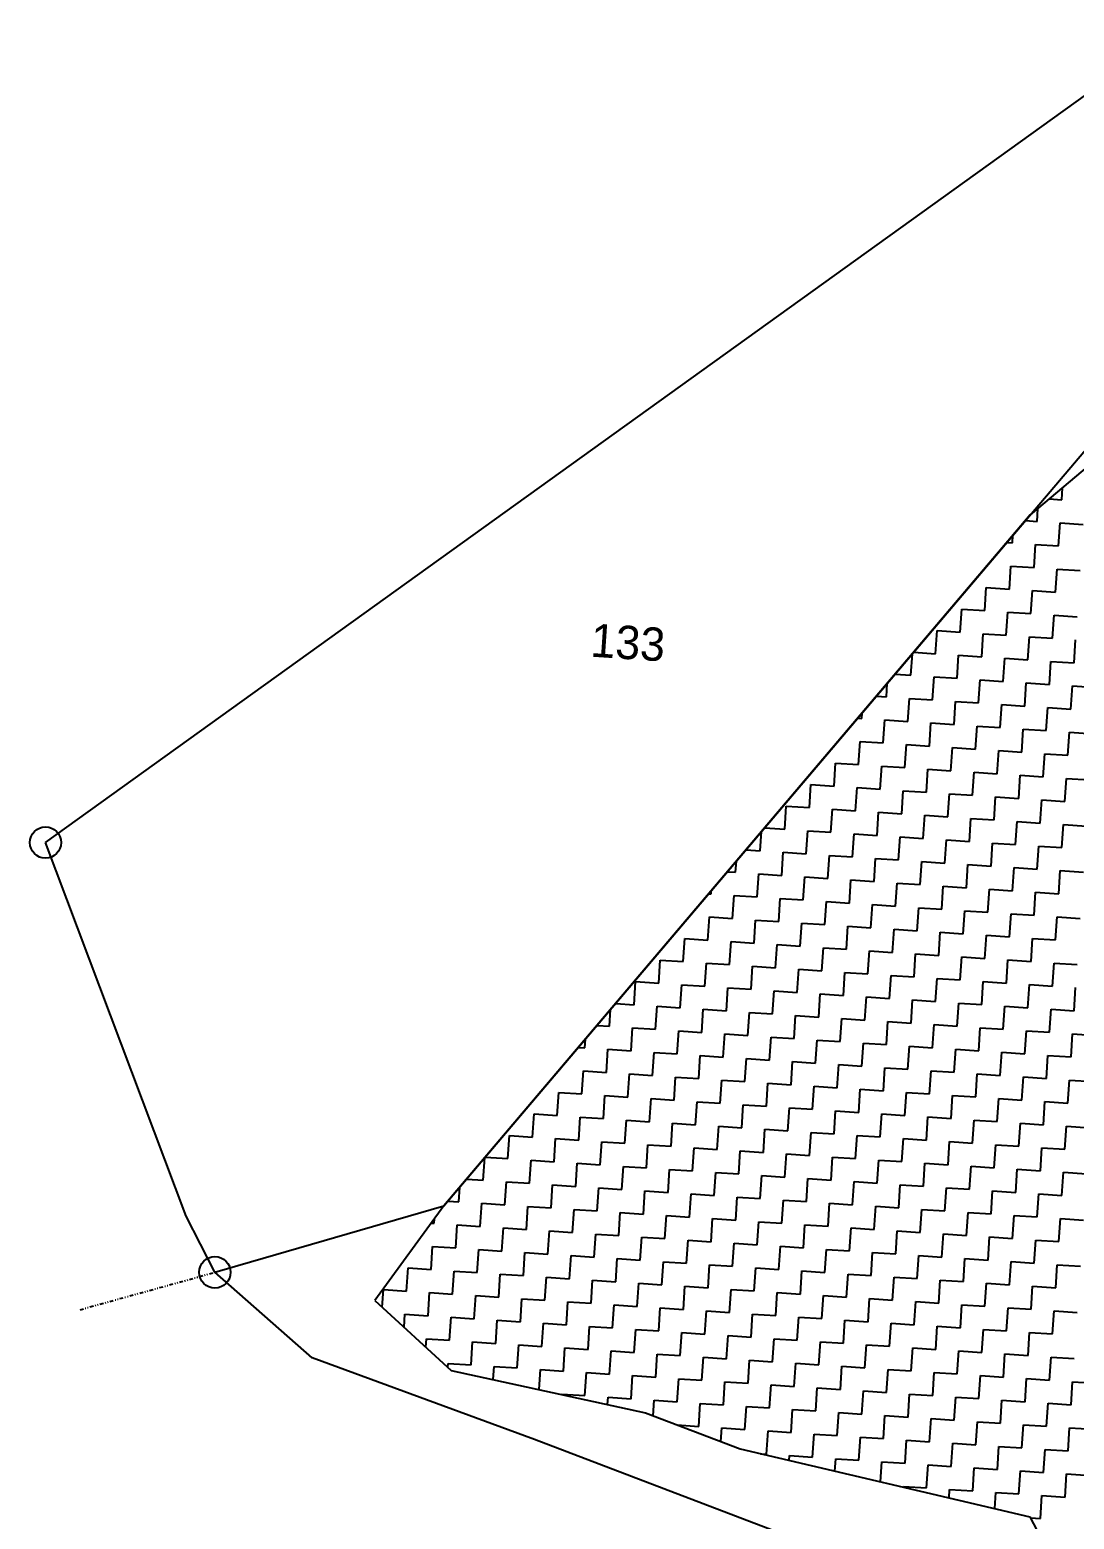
# Model space of a CAD drawing. Header units: metres. Extents: x 286068 to 287358, y 2005630 to 2007098.
# Drawn here: x 286068.4 to 286215.1, y 2006238.2 to 2006447.3 of the extents above; entities that cross this region are included whole.
import ezdxf
from ezdxf.enums import TextEntityAlignment as Align

# ---------------------------------------------------------------- set-up
doc = ezdxf.new("R2010")
doc.units = ezdxf.units.M
doc.linetypes.add('DIVIDE', pattern=[1.25, 0.5, -0.25, 0, -0.25, 0, -0.25])
for name, color, linetype in [('POLY_HATCH', 12, 'Continuous'), ('POLY_PARCEL', 6, 'Continuous'), ('TEXT_PARCEL', 7, 'Continuous'), ('V_BOUND_LINE', 7, 'Continuous'), ('V_DIVIDE_LINE', 7, 'DIVIDE')]:
    doc.layers.add(name, color=color, linetype=linetype)
doc.styles.add('TEXT_MAP', font='')
doc.styles.get('TEXT_MAP').set_extended_font_data('Kruti Dev 050')

msp = doc.modelspace()

# ---------------------------------------------------------------- linework, layer by layer
for centre in [(286070.63, 2006333.21), (286094.42, 2006272.86)]:
    msp.add_circle(centre, 2.21)
at = {"layer": 'POLY_HATCH'}
for p, q in [((286228.57, 2006395.76), (286208.95, 2006379.21)), ((286208.95, 2006379.21), (286126.59, 2006282.19)), ((286126.59, 2006282.19), (286116.9, 2006268.89)), ((286116.9, 2006268.89), (286127.62, 2006259.09)), ((286127.62, 2006259.09), (286154.9, 2006253.11)), ((286154.9, 2006253.11), (286168.21, 2006248.06)), ((286168.21, 2006248.06), (286208.89, 2006238.54)), ((286208.89, 2006238.54), (286213.6, 2006229.52))]:
    msp.add_line(p, q, dxfattribs=at)
at = {"layer": 'POLY_HATCH', "linetype": 'Continuous'}
for p, q in [((286213.37, 2006381.34), (286213.48, 2006383.03)), ((286209.91, 2006378.31), (286210.03, 2006380.12)), ((286211.61, 2006381.46), (286213.37, 2006381.34)), ((286208.28, 2006378.42), (286209.91, 2006378.31)), ((286212.94, 2006374.86), (286213.15, 2006378.1)), ((286213.15, 2006378.1), (286216.39, 2006377.88)), ((286205.67, 2006375.34), (286206.45, 2006375.29)), ((286206.45, 2006375.29), (286206.52, 2006376.35)), ((286209.48, 2006371.83), (286209.69, 2006375.07)), ((286209.69, 2006375.07), (286212.94, 2006374.86)), ((286206.02, 2006368.8), (286206.24, 2006372.04)), ((286206.24, 2006372.04), (286209.48, 2006371.83)), ((286212.51, 2006368.37), (286212.72, 2006371.61)), ((286212.72, 2006371.61), (286215.96, 2006371.4)), ((286202.56, 2006365.78), (286202.78, 2006369.02)), ((286202.78, 2006369.02), (286206.02, 2006368.8)), ((286209.05, 2006365.35), (286209.26, 2006368.59)), ((286209.26, 2006368.59), (286212.51, 2006368.37)), ((286199.11, 2006362.75), (286199.32, 2006365.99)), ((286199.32, 2006365.99), (286202.56, 2006365.78)), ((286205.59, 2006362.32), (286205.81, 2006365.56)), ((286205.81, 2006365.56), (286209.05, 2006365.35)), ((286212.08, 2006361.89), (286212.29, 2006365.13)), ((286212.29, 2006365.13), (286215.53, 2006364.92)), ((286195.65, 2006359.72), (286195.87, 2006362.96)), ((286195.87, 2006362.96), (286199.11, 2006362.75)), ((286202.13, 2006359.29), (286202.35, 2006362.53)), ((286202.35, 2006362.53), (286205.59, 2006362.32)), ((286208.62, 2006358.86), (286208.83, 2006362.1)), ((286208.83, 2006362.1), (286212.08, 2006361.89)), ((286215.1, 2006358.43), (286215.32, 2006361.67)), ((286192.19, 2006356.7), (286192.39, 2006359.7)), ((286192.58, 2006359.93), (286195.65, 2006359.72)), ((286198.68, 2006356.27), (286198.89, 2006359.51)), ((286198.89, 2006359.51), (286202.13, 2006359.29)), ((286205.16, 2006355.84), (286205.38, 2006359.08)), ((286205.38, 2006359.08), (286208.62, 2006358.86)), ((286211.64, 2006355.4), (286211.86, 2006358.65)), ((286211.86, 2006358.65), (286215.1, 2006358.43)), ((286189.97, 2006356.84), (286192.19, 2006356.7)), ((286195.22, 2006353.24), (286195.44, 2006356.48)), ((286195.44, 2006356.48), (286198.68, 2006356.27)), ((286188.74, 2006353.67), (286188.86, 2006355.54)), ((286201.7, 2006352.81), (286201.92, 2006356.05)), ((286201.92, 2006356.05), (286205.16, 2006355.84)), ((286208.19, 2006352.38), (286208.4, 2006355.62)), ((286208.4, 2006355.62), (286211.64, 2006355.4)), ((286214.67, 2006351.95), (286214.89, 2006355.19)), ((286214.89, 2006355.19), (286218.13, 2006354.97)), ((286187.35, 2006353.76), (286188.74, 2006353.67)), ((286191.76, 2006350.21), (286191.98, 2006353.45)), ((286191.98, 2006353.45), (286195.22, 2006353.24)), ((286198.25, 2006349.78), (286198.46, 2006353.02)), ((286198.46, 2006353.02), (286201.7, 2006352.81)), ((286204.73, 2006349.35), (286204.95, 2006352.59)), ((286204.95, 2006352.59), (286208.19, 2006352.38)), ((286184.73, 2006350.68), (286185.28, 2006350.64)), ((286185.28, 2006350.64), (286185.33, 2006351.38)), ((286188.31, 2006347.19), (286188.52, 2006350.43)), ((286188.52, 2006350.43), (286191.76, 2006350.21)), ((286211.21, 2006348.92), (286211.43, 2006352.16)), ((286211.43, 2006352.16), (286214.67, 2006351.95)), ((286194.79, 2006346.76), (286195.01, 2006350)), ((286195.01, 2006350), (286198.25, 2006349.78)), ((286201.27, 2006346.33), (286201.49, 2006349.57)), ((286201.49, 2006349.57), (286204.73, 2006349.35)), ((286207.76, 2006345.89), (286207.97, 2006349.14)), ((286207.97, 2006349.14), (286211.21, 2006348.92)), ((286214.24, 2006345.46), (286214.46, 2006348.71)), ((286214.46, 2006348.71), (286217.7, 2006348.49)), ((286184.85, 2006344.16), (286185.06, 2006347.4)), ((286185.06, 2006347.4), (286188.31, 2006347.19)), ((286191.33, 2006343.73), (286191.55, 2006346.97)), ((286191.55, 2006346.97), (286194.79, 2006346.76)), ((286197.82, 2006343.3), (286198.03, 2006346.54)), ((286198.03, 2006346.54), (286201.27, 2006346.33)), ((286204.3, 2006342.87), (286204.52, 2006346.11)), ((286204.52, 2006346.11), (286207.76, 2006345.89)), ((286181.39, 2006341.13), (286181.61, 2006344.37)), ((286181.61, 2006344.37), (286184.85, 2006344.16)), ((286187.88, 2006340.7), (286188.09, 2006343.94)), ((286188.09, 2006343.94), (286191.33, 2006343.73)), ((286210.78, 2006342.44), (286211, 2006345.68)), ((286211, 2006345.68), (286214.24, 2006345.46)), ((286194.36, 2006340.27), (286194.57, 2006343.51)), ((286194.57, 2006343.51), (286197.82, 2006343.3)), ((286200.84, 2006339.84), (286201.06, 2006343.08)), ((286201.06, 2006343.08), (286204.3, 2006342.87)), ((286207.33, 2006339.41), (286207.54, 2006342.65)), ((286207.54, 2006342.65), (286210.78, 2006342.44)), ((286213.81, 2006338.98), (286214.03, 2006342.22)), ((286214.03, 2006342.22), (286217.27, 2006342.01)), ((286177.94, 2006338.11), (286178.15, 2006341.35)), ((286178.15, 2006341.35), (286181.39, 2006341.13)), ((286184.42, 2006337.68), (286184.63, 2006340.92)), ((286184.63, 2006340.92), (286187.88, 2006340.7)), ((286190.9, 2006337.25), (286191.12, 2006340.49)), ((286191.12, 2006340.49), (286194.36, 2006340.27)), ((286197.39, 2006336.81), (286197.6, 2006340.06)), ((286197.6, 2006340.06), (286200.84, 2006339.84)), ((286174.48, 2006335.08), (286174.69, 2006338.32)), ((286174.69, 2006338.32), (286177.94, 2006338.11)), ((286180.96, 2006334.65), (286181.18, 2006337.89)), ((286181.18, 2006337.89), (286184.42, 2006337.68)), ((286203.87, 2006336.38), (286204.08, 2006339.63)), ((286204.08, 2006339.63), (286207.33, 2006339.41)), ((286210.35, 2006335.95), (286210.57, 2006339.2)), ((286210.57, 2006339.2), (286213.81, 2006338.98)), ((286187.45, 2006334.22), (286187.66, 2006337.46)), ((286187.66, 2006337.46), (286190.9, 2006337.25)), ((286193.93, 2006333.79), (286194.14, 2006337.03)), ((286194.14, 2006337.03), (286197.39, 2006336.81)), ((286200.41, 2006333.36), (286200.63, 2006336.6)), ((286200.63, 2006336.6), (286203.87, 2006336.38)), ((286206.9, 2006332.93), (286207.11, 2006336.17)), ((286207.11, 2006336.17), (286210.35, 2006335.95)), ((286213.38, 2006332.5), (286213.6, 2006335.74)), ((286213.6, 2006335.74), (286216.84, 2006335.52)), ((286171.02, 2006332.05), (286171.2, 2006334.74)), ((286171.65, 2006335.27), (286174.48, 2006335.08)), ((286177.5, 2006331.62), (286177.72, 2006334.86)), ((286177.72, 2006334.86), (286180.96, 2006334.65)), ((286183.99, 2006331.19), (286184.2, 2006334.43)), ((286184.2, 2006334.43), (286187.45, 2006334.22)), ((286190.47, 2006330.76), (286190.69, 2006334)), ((286190.69, 2006334), (286193.93, 2006333.79)), ((286196.96, 2006330.33), (286197.17, 2006333.57)), ((286197.17, 2006333.57), (286200.41, 2006333.36)), ((286169.03, 2006332.18), (286171.02, 2006332.05)), ((286174.05, 2006328.6), (286174.26, 2006331.84)), ((286174.26, 2006331.84), (286177.5, 2006331.62)), ((286180.53, 2006328.17), (286180.75, 2006331.41)), ((286180.75, 2006331.41), (286183.99, 2006331.19)), ((286203.44, 2006329.9), (286203.65, 2006333.14)), ((286203.65, 2006333.14), (286206.9, 2006332.93)), ((286209.92, 2006329.47), (286210.14, 2006332.71)), ((286210.14, 2006332.71), (286213.38, 2006332.5)), ((286167.56, 2006329.03), (286167.67, 2006330.57)), ((286187.02, 2006327.73), (286187.23, 2006330.98)), ((286187.23, 2006330.98), (286190.47, 2006330.76)), ((286193.5, 2006327.3), (286193.71, 2006330.55)), ((286193.71, 2006330.55), (286196.96, 2006330.33)), ((286199.98, 2006326.87), (286200.2, 2006330.12)), ((286200.2, 2006330.12), (286203.44, 2006329.9)), ((286206.47, 2006326.44), (286206.68, 2006329.69)), ((286206.68, 2006329.69), (286209.92, 2006329.47)), ((286212.95, 2006326.01), (286213.16, 2006329.26)), ((286213.16, 2006329.26), (286216.41, 2006329.04)), ((286166.42, 2006329.1), (286167.56, 2006329.03)), ((286170.59, 2006325.57), (286170.81, 2006328.81)), ((286170.81, 2006328.81), (286174.05, 2006328.6)), ((286177.07, 2006325.14), (286177.29, 2006328.38)), ((286177.29, 2006328.38), (286180.53, 2006328.17)), ((286183.56, 2006324.71), (286183.77, 2006327.95)), ((286183.77, 2006327.95), (286187.02, 2006327.73)), ((286190.04, 2006324.28), (286190.26, 2006327.52)), ((286190.26, 2006327.52), (286193.5, 2006327.3)), ((286163.8, 2006326.02), (286164.11, 2006326)), ((286164.11, 2006326), (286164.13, 2006326.41)), ((286167.13, 2006322.54), (286167.35, 2006325.78)), ((286167.35, 2006325.78), (286170.59, 2006325.57)), ((286173.62, 2006322.11), (286173.83, 2006325.35)), ((286173.83, 2006325.35), (286177.07, 2006325.14)), ((286196.53, 2006323.85), (286196.74, 2006327.09)), ((286196.74, 2006327.09), (286199.98, 2006326.87)), ((286203.01, 2006323.42), (286203.22, 2006326.66)), ((286203.22, 2006326.66), (286206.47, 2006326.44)), ((286209.49, 2006322.99), (286209.71, 2006326.23)), ((286209.71, 2006326.23), (286212.95, 2006326.01)), ((286180.1, 2006321.68), (286180.32, 2006324.92)), ((286180.32, 2006324.92), (286183.56, 2006324.71)), ((286186.58, 2006321.25), (286186.8, 2006324.49)), ((286186.8, 2006324.49), (286190.04, 2006324.28)), ((286193.07, 2006320.82), (286193.28, 2006324.06)), ((286193.28, 2006324.06), (286196.53, 2006323.85)), ((286199.55, 2006320.39), (286199.77, 2006323.63)), ((286199.77, 2006323.63), (286203.01, 2006323.42)), ((286206.04, 2006319.96), (286206.25, 2006323.2)), ((286206.25, 2006323.2), (286209.49, 2006322.99)), ((286163.68, 2006319.52), (286163.89, 2006322.76)), ((286163.89, 2006322.76), (286167.13, 2006322.54)), ((286170.16, 2006319.09), (286170.38, 2006322.33)), ((286170.38, 2006322.33), (286173.62, 2006322.11)), ((286176.64, 2006318.65), (286176.86, 2006321.9)), ((286176.86, 2006321.9), (286180.1, 2006321.68)), ((286183.13, 2006318.22), (286183.34, 2006321.47)), ((286183.34, 2006321.47), (286186.58, 2006321.25)), ((286189.61, 2006317.79), (286189.83, 2006321.04)), ((286189.83, 2006321.04), (286193.07, 2006320.82)), ((286212.52, 2006319.53), (286212.73, 2006322.77)), ((286212.73, 2006322.77), (286215.98, 2006322.56)), ((286160.22, 2006316.49), (286160.43, 2006319.73)), ((286160.43, 2006319.73), (286163.68, 2006319.52)), ((286166.7, 2006316.06), (286166.92, 2006319.3)), ((286166.92, 2006319.3), (286170.16, 2006319.09)), ((286173.19, 2006315.63), (286173.4, 2006318.87)), ((286173.4, 2006318.87), (286176.64, 2006318.65)), ((286196.09, 2006317.36), (286196.31, 2006320.61)), ((286196.31, 2006320.61), (286199.55, 2006320.39)), ((286202.58, 2006316.93), (286202.79, 2006320.18)), ((286202.79, 2006320.18), (286206.04, 2006319.96)), ((286209.06, 2006316.5), (286209.28, 2006319.74)), ((286209.28, 2006319.74), (286212.52, 2006319.53)), ((286156.76, 2006313.46), (286156.98, 2006316.7)), ((286156.98, 2006316.7), (286160.22, 2006316.49)), ((286179.67, 2006315.2), (286179.89, 2006318.44)), ((286179.89, 2006318.44), (286183.13, 2006318.22)), ((286186.15, 2006314.77), (286186.37, 2006318.01)), ((286186.37, 2006318.01), (286189.61, 2006317.79)), ((286192.64, 2006314.34), (286192.85, 2006317.58)), ((286192.85, 2006317.58), (286196.09, 2006317.36)), ((286199.12, 2006313.91), (286199.34, 2006317.15)), ((286199.34, 2006317.15), (286202.58, 2006316.93)), ((286205.61, 2006313.48), (286205.82, 2006316.72)), ((286205.82, 2006316.72), (286209.06, 2006316.5)), ((286163.25, 2006313.03), (286163.46, 2006316.27)), ((286163.46, 2006316.27), (286166.7, 2006316.06)), ((286169.73, 2006312.6), (286169.95, 2006315.84)), ((286169.95, 2006315.84), (286173.19, 2006315.63)), ((286176.21, 2006312.17), (286176.43, 2006315.41)), ((286176.43, 2006315.41), (286179.67, 2006315.2)), ((286182.7, 2006311.74), (286182.91, 2006314.98)), ((286182.91, 2006314.98), (286186.15, 2006314.77)), ((286212.09, 2006313.05), (286212.3, 2006316.29)), ((286212.3, 2006316.29), (286215.55, 2006316.07)), ((286153.31, 2006310.44), (286153.52, 2006313.68)), ((286153.52, 2006313.68), (286156.76, 2006313.46)), ((286159.79, 2006310.01), (286160, 2006313.25)), ((286160, 2006313.25), (286163.25, 2006313.03)), ((286166.27, 2006309.58), (286166.49, 2006312.82)), ((286166.49, 2006312.82), (286169.73, 2006312.6)), ((286189.18, 2006311.31), (286189.4, 2006314.55)), ((286189.4, 2006314.55), (286192.64, 2006314.34)), ((286195.66, 2006310.88), (286195.88, 2006314.12)), ((286195.88, 2006314.12), (286199.12, 2006313.91)), ((286202.15, 2006310.45), (286202.36, 2006313.69)), ((286202.36, 2006313.69), (286205.61, 2006313.48)), ((286208.63, 2006310.02), (286208.85, 2006313.26)), ((286208.85, 2006313.26), (286212.09, 2006313.05)), ((286215.12, 2006309.59), (286215.33, 2006312.83)), ((286150.72, 2006310.61), (286153.31, 2006310.44)), ((286172.76, 2006309.14), (286172.97, 2006312.39)), ((286172.97, 2006312.39), (286176.21, 2006312.17)), ((286179.24, 2006308.71), (286179.46, 2006311.96)), ((286179.46, 2006311.96), (286182.7, 2006311.74)), ((286185.72, 2006308.28), (286185.94, 2006311.53)), ((286185.94, 2006311.53), (286189.18, 2006311.31)), ((286192.21, 2006307.85), (286192.42, 2006311.1)), ((286192.42, 2006311.1), (286195.66, 2006310.88)), ((286198.69, 2006307.42), (286198.91, 2006310.66)), ((286198.91, 2006310.66), (286202.15, 2006310.45)), ((286149.85, 2006307.41), (286150, 2006309.77)), ((286156.33, 2006306.98), (286156.55, 2006310.22)), ((286156.55, 2006310.22), (286159.79, 2006310.01)), ((286162.82, 2006306.55), (286163.03, 2006309.79)), ((286163.03, 2006309.79), (286166.27, 2006309.58)), ((286169.3, 2006306.12), (286169.51, 2006309.36)), ((286169.51, 2006309.36), (286172.76, 2006309.14)), ((286175.78, 2006305.69), (286176, 2006308.93)), ((286176, 2006308.93), (286179.24, 2006308.71)), ((286182.27, 2006305.26), (286182.48, 2006308.5)), ((286182.48, 2006308.5), (286185.72, 2006308.28)), ((286205.17, 2006306.99), (286205.39, 2006310.23)), ((286205.39, 2006310.23), (286208.63, 2006310.02)), ((286211.66, 2006306.56), (286211.87, 2006309.8)), ((286211.87, 2006309.8), (286215.12, 2006309.59)), ((286148.1, 2006307.53), (286149.85, 2006307.41)), ((286152.88, 2006303.95), (286153.09, 2006307.19)), ((286153.09, 2006307.19), (286156.33, 2006306.98)), ((286159.36, 2006303.52), (286159.57, 2006306.76)), ((286159.57, 2006306.76), (286162.82, 2006306.55)), ((286165.84, 2006303.09), (286166.06, 2006306.33)), ((286166.06, 2006306.33), (286169.3, 2006306.12)), ((286188.75, 2006304.83), (286188.97, 2006308.07)), ((286188.97, 2006308.07), (286192.21, 2006307.85)), ((286195.23, 2006304.4), (286195.45, 2006307.64)), ((286195.45, 2006307.64), (286198.69, 2006307.42)), ((286201.72, 2006303.97), (286201.93, 2006307.21)), ((286201.93, 2006307.21), (286205.17, 2006306.99)), ((286208.2, 2006303.54), (286208.42, 2006306.78)), ((286208.42, 2006306.78), (286211.66, 2006306.56)), ((286214.69, 2006303.11), (286214.9, 2006306.35)), ((286214.9, 2006306.35), (286218.14, 2006306.13)), ((286145.48, 2006304.44), (286146.39, 2006304.38)), ((286146.39, 2006304.38), (286146.47, 2006305.61)), ((286149.42, 2006300.93), (286149.63, 2006304.17)), ((286149.63, 2006304.17), (286152.88, 2006303.95)), ((286172.33, 2006302.66), (286172.54, 2006305.9)), ((286172.54, 2006305.9), (286175.78, 2006305.69)), ((286178.81, 2006302.23), (286179.02, 2006305.47)), ((286179.02, 2006305.47), (286182.27, 2006305.26)), ((286185.29, 2006301.8), (286185.51, 2006305.04)), ((286185.51, 2006305.04), (286188.75, 2006304.83)), ((286191.78, 2006301.37), (286191.99, 2006304.61)), ((286191.99, 2006304.61), (286195.23, 2006304.4)), ((286198.26, 2006300.94), (286198.48, 2006304.18)), ((286198.48, 2006304.18), (286201.72, 2006303.97)), ((286155.9, 2006300.5), (286156.12, 2006303.74)), ((286156.12, 2006303.74), (286159.36, 2006303.52)), ((286162.39, 2006300.06), (286162.6, 2006303.31)), ((286162.6, 2006303.31), (286165.84, 2006303.09)), ((286168.87, 2006299.63), (286169.08, 2006302.88)), ((286169.08, 2006302.88), (286172.33, 2006302.66)), ((286175.35, 2006299.2), (286175.57, 2006302.45)), ((286175.57, 2006302.45), (286178.81, 2006302.23)), ((286204.74, 2006300.51), (286204.96, 2006303.75)), ((286204.96, 2006303.75), (286208.2, 2006303.54)), ((286211.23, 2006300.08), (286211.44, 2006303.32)), ((286211.44, 2006303.32), (286214.69, 2006303.11)), ((286142.87, 2006301.36), (286142.93, 2006301.36)), ((286142.93, 2006301.36), (286142.94, 2006301.45)), ((286145.96, 2006297.9), (286146.18, 2006301.14)), ((286146.18, 2006301.14), (286149.42, 2006300.93)), ((286152.44, 2006297.47), (286152.66, 2006300.71)), ((286152.66, 2006300.71), (286155.9, 2006300.5)), ((286158.93, 2006297.04), (286159.14, 2006300.28)), ((286159.14, 2006300.28), (286162.39, 2006300.06)), ((286181.84, 2006298.77), (286182.05, 2006302.02)), ((286182.05, 2006302.02), (286185.29, 2006301.8)), ((286188.32, 2006298.34), (286188.54, 2006301.59)), ((286188.54, 2006301.59), (286191.78, 2006301.37)), ((286194.8, 2006297.91), (286195.02, 2006301.15)), ((286195.02, 2006301.15), (286198.26, 2006300.94)), ((286201.29, 2006297.48), (286201.5, 2006300.72)), ((286201.5, 2006300.72), (286204.74, 2006300.51)), ((286207.77, 2006297.05), (286207.99, 2006300.29)), ((286207.99, 2006300.29), (286211.23, 2006300.08)), ((286142.5, 2006294.87), (286142.72, 2006298.11)), ((286142.72, 2006298.11), (286145.96, 2006297.9)), ((286165.41, 2006296.61), (286165.63, 2006299.85)), ((286165.63, 2006299.85), (286168.87, 2006299.63)), ((286171.9, 2006296.18), (286172.11, 2006299.42)), ((286172.11, 2006299.42), (286175.35, 2006299.2)), ((286178.38, 2006295.75), (286178.59, 2006298.99)), ((286178.59, 2006298.99), (286181.84, 2006298.77)), ((286184.86, 2006295.32), (286185.08, 2006298.56)), ((286185.08, 2006298.56), (286188.32, 2006298.34)), ((286191.35, 2006294.89), (286191.56, 2006298.13)), ((286191.56, 2006298.13), (286194.8, 2006297.91)), ((286214.25, 2006296.62), (286214.47, 2006299.86)), ((286214.47, 2006299.86), (286217.71, 2006299.65)), ((286148.99, 2006294.44), (286149.2, 2006297.68)), ((286149.2, 2006297.68), (286152.44, 2006297.47)), ((286155.47, 2006294.01), (286155.69, 2006297.25)), ((286155.69, 2006297.25), (286158.93, 2006297.04)), ((286161.95, 2006293.58), (286162.17, 2006296.82)), ((286162.17, 2006296.82), (286165.41, 2006296.61)), ((286168.44, 2006293.15), (286168.65, 2006296.39)), ((286168.65, 2006296.39), (286171.9, 2006296.18)), ((286174.92, 2006292.72), (286175.14, 2006295.96)), ((286175.14, 2006295.96), (286178.38, 2006295.75)), ((286197.83, 2006294.46), (286198.05, 2006297.7)), ((286198.05, 2006297.7), (286201.29, 2006297.48)), ((286204.31, 2006294.03), (286204.53, 2006297.27)), ((286204.53, 2006297.27), (286207.77, 2006297.05)), ((286210.8, 2006293.59), (286211.01, 2006296.84)), ((286211.01, 2006296.84), (286214.25, 2006296.62)), ((286139.05, 2006291.85), (286139.26, 2006295.09)), ((286139.26, 2006295.09), (286142.5, 2006294.87)), ((286145.53, 2006291.42), (286145.75, 2006294.66)), ((286145.75, 2006294.66), (286148.99, 2006294.44)), ((286152.01, 2006290.98), (286152.23, 2006294.23)), ((286152.23, 2006294.23), (286155.47, 2006294.01)), ((286158.5, 2006290.55), (286158.71, 2006293.8)), ((286158.71, 2006293.8), (286161.95, 2006293.58)), ((286181.41, 2006292.29), (286181.62, 2006295.53)), ((286181.62, 2006295.53), (286184.86, 2006295.32)), ((286187.89, 2006291.86), (286188.1, 2006295.1)), ((286188.1, 2006295.1), (286191.35, 2006294.89)), ((286194.37, 2006291.43), (286194.59, 2006294.67)), ((286194.59, 2006294.67), (286197.83, 2006294.46)), ((286200.86, 2006291), (286201.07, 2006294.24)), ((286201.07, 2006294.24), (286204.31, 2006294.03)), ((286207.34, 2006290.57), (286207.56, 2006293.81)), ((286207.56, 2006293.81), (286210.8, 2006293.59)), ((286135.59, 2006288.82), (286135.81, 2006292.06)), ((286135.81, 2006292.06), (286139.05, 2006291.85)), ((286142.07, 2006288.39), (286142.29, 2006291.63)), ((286142.29, 2006291.63), (286145.53, 2006291.42)), ((286164.98, 2006290.12), (286165.2, 2006293.37)), ((286165.2, 2006293.37), (286168.44, 2006293.15)), ((286171.47, 2006289.69), (286171.68, 2006292.94)), ((286171.68, 2006292.94), (286174.92, 2006292.72)), ((286177.95, 2006289.26), (286178.16, 2006292.51)), ((286178.16, 2006292.51), (286181.41, 2006292.29)), ((286184.43, 2006288.83), (286184.65, 2006292.07)), ((286184.65, 2006292.07), (286187.89, 2006291.86)), ((286190.92, 2006288.4), (286191.13, 2006291.64)), ((286191.13, 2006291.64), (286194.37, 2006291.43)), ((286213.82, 2006290.14), (286214.04, 2006293.38)), ((286214.04, 2006293.38), (286217.28, 2006293.16)), ((286148.56, 2006287.96), (286148.77, 2006291.2)), ((286148.77, 2006291.2), (286152.01, 2006290.98)), ((286155.04, 2006287.53), (286155.26, 2006290.77)), ((286155.26, 2006290.77), (286158.5, 2006290.55)), ((286161.52, 2006287.1), (286161.74, 2006290.34)), ((286161.74, 2006290.34), (286164.98, 2006290.12)), ((286168.01, 2006286.67), (286168.22, 2006289.91)), ((286168.22, 2006289.91), (286171.47, 2006289.69)), ((286197.4, 2006287.97), (286197.62, 2006291.21)), ((286197.62, 2006291.21), (286200.86, 2006291)), ((286203.88, 2006287.54), (286204.1, 2006290.78)), ((286204.1, 2006290.78), (286207.34, 2006290.57)), ((286210.37, 2006287.11), (286210.58, 2006290.35)), ((286210.58, 2006290.35), (286213.82, 2006290.14)), ((286132.13, 2006285.79), (286132.34, 2006288.96)), ((286132.4, 2006289.03), (286135.59, 2006288.82)), ((286138.62, 2006285.36), (286138.83, 2006288.6)), ((286138.83, 2006288.6), (286142.07, 2006288.39)), ((286145.1, 2006284.93), (286145.32, 2006288.17)), ((286145.32, 2006288.17), (286148.56, 2006287.96)), ((286151.58, 2006284.5), (286151.8, 2006287.74)), ((286151.8, 2006287.74), (286155.04, 2006287.53)), ((286174.49, 2006286.24), (286174.71, 2006289.48)), ((286174.71, 2006289.48), (286177.95, 2006289.26)), ((286180.98, 2006285.81), (286181.19, 2006289.05)), ((286181.19, 2006289.05), (286184.43, 2006288.83)), ((286187.46, 2006285.38), (286187.67, 2006288.62)), ((286187.67, 2006288.62), (286190.92, 2006288.4)), ((286193.94, 2006284.95), (286194.16, 2006288.19)), ((286194.16, 2006288.19), (286197.4, 2006287.97)), ((286200.43, 2006284.52), (286200.64, 2006287.76)), ((286200.64, 2006287.76), (286203.88, 2006287.54)), ((286129.79, 2006285.95), (286132.13, 2006285.79)), ((286135.16, 2006282.34), (286135.37, 2006285.58)), ((286135.37, 2006285.58), (286138.62, 2006285.36)), ((286158.07, 2006284.07), (286158.28, 2006287.31)), ((286158.28, 2006287.31), (286161.52, 2006287.1)), ((286164.55, 2006283.64), (286164.77, 2006286.88)), ((286164.77, 2006286.88), (286168.01, 2006286.67)), ((286171.03, 2006283.21), (286171.25, 2006286.45)), ((286171.25, 2006286.45), (286174.49, 2006286.24)), ((286177.52, 2006282.78), (286177.73, 2006286.02)), ((286177.73, 2006286.02), (286180.98, 2006285.81)), ((286184, 2006282.35), (286184.22, 2006285.59)), ((286184.22, 2006285.59), (286187.46, 2006285.38)), ((286206.91, 2006284.08), (286207.13, 2006287.33)), ((286207.13, 2006287.33), (286210.37, 2006287.11)), ((286213.39, 2006283.65), (286213.61, 2006286.9)), ((286213.61, 2006286.9), (286216.85, 2006286.68)), ((286128.68, 2006282.77), (286128.81, 2006284.8)), ((286141.64, 2006281.91), (286141.86, 2006285.15)), ((286141.86, 2006285.15), (286145.1, 2006284.93)), ((286148.13, 2006281.47), (286148.34, 2006284.72)), ((286148.34, 2006284.72), (286151.58, 2006284.5)), ((286154.61, 2006281.04), (286154.83, 2006284.29)), ((286154.83, 2006284.29), (286158.07, 2006284.07)), ((286161.09, 2006280.61), (286161.31, 2006283.86)), ((286161.31, 2006283.86), (286164.55, 2006283.64)), ((286167.58, 2006280.18), (286167.79, 2006283.43)), ((286167.79, 2006283.43), (286171.03, 2006283.21)), ((286190.49, 2006281.92), (286190.7, 2006285.16)), ((286190.7, 2006285.16), (286193.94, 2006284.95)), ((286196.97, 2006281.49), (286197.18, 2006284.73)), ((286197.18, 2006284.73), (286200.43, 2006284.52)), ((286203.45, 2006281.06), (286203.67, 2006284.3)), ((286203.67, 2006284.3), (286206.91, 2006284.08)), ((286209.94, 2006280.63), (286210.15, 2006283.87)), ((286210.15, 2006283.87), (286213.39, 2006283.65)), ((286127.17, 2006282.87), (286128.68, 2006282.77)), ((286131.7, 2006279.31), (286131.92, 2006282.55)), ((286131.92, 2006282.55), (286135.16, 2006282.34)), ((286138.19, 2006278.88), (286138.4, 2006282.12)), ((286138.4, 2006282.12), (286141.64, 2006281.91)), ((286144.67, 2006278.45), (286144.88, 2006281.69)), ((286144.88, 2006281.69), (286148.13, 2006281.47)), ((286151.15, 2006278.02), (286151.37, 2006281.26)), ((286151.37, 2006281.26), (286154.61, 2006281.04)), ((286174.06, 2006279.75), (286174.28, 2006282.99)), ((286174.28, 2006282.99), (286177.52, 2006282.78)), ((286180.55, 2006279.32), (286180.76, 2006282.56)), ((286180.76, 2006282.56), (286184, 2006282.35)), ((286187.03, 2006278.89), (286187.24, 2006282.13)), ((286187.24, 2006282.13), (286190.49, 2006281.92)), ((286193.51, 2006278.46), (286193.73, 2006281.7)), ((286193.73, 2006281.7), (286196.97, 2006281.49)), ((286200, 2006278.03), (286200.21, 2006281.27)), ((286200.21, 2006281.27), (286203.45, 2006281.06)), ((286124.83, 2006279.77), (286125.22, 2006279.74)), ((286125.22, 2006279.74), (286125.26, 2006280.36)), ((286128.25, 2006276.28), (286128.46, 2006279.52)), ((286128.46, 2006279.52), (286131.7, 2006279.31)), ((286134.73, 2006275.85), (286134.94, 2006279.09)), ((286134.94, 2006279.09), (286138.19, 2006278.88)), ((286157.64, 2006277.59), (286157.85, 2006280.83)), ((286157.85, 2006280.83), (286161.09, 2006280.61)), ((286164.12, 2006277.16), (286164.34, 2006280.4)), ((286164.34, 2006280.4), (286167.58, 2006280.18)), ((286170.6, 2006276.73), (286170.82, 2006279.97)), ((286170.82, 2006279.97), (286174.06, 2006279.75)), ((286177.09, 2006276.3), (286177.3, 2006279.54)), ((286177.3, 2006279.54), (286180.55, 2006279.32)), ((286183.57, 2006275.87), (286183.79, 2006279.11)), ((286183.79, 2006279.11), (286187.03, 2006278.89)), ((286206.48, 2006277.6), (286206.69, 2006280.84)), ((286206.69, 2006280.84), (286209.94, 2006280.63)), ((286212.96, 2006277.17), (286213.18, 2006280.41)), ((286213.18, 2006280.41), (286216.42, 2006280.2)), ((286141.21, 2006275.42), (286141.43, 2006278.66)), ((286141.43, 2006278.66), (286144.67, 2006278.45)), ((286147.7, 2006274.99), (286147.91, 2006278.23)), ((286147.91, 2006278.23), (286151.15, 2006278.02)), ((286154.18, 2006274.56), (286154.4, 2006277.8)), ((286154.4, 2006277.8), (286157.64, 2006277.59)), ((286160.66, 2006274.13), (286160.88, 2006277.37)), ((286160.88, 2006277.37), (286164.12, 2006277.16)), ((286190.06, 2006275.44), (286190.27, 2006278.68)), ((286190.27, 2006278.68), (286193.51, 2006278.46)), ((286196.54, 2006275), (286196.75, 2006278.25)), ((286196.75, 2006278.25), (286200, 2006278.03)), ((286203.02, 2006274.57), (286203.24, 2006277.82)), ((286203.24, 2006277.82), (286206.48, 2006277.6)), ((286209.51, 2006274.14), (286209.72, 2006277.39)), ((286209.72, 2006277.39), (286212.96, 2006277.17)), ((286124.79, 2006273.26), (286125, 2006276.5)), ((286125, 2006276.5), (286128.25, 2006276.28)), ((286131.27, 2006272.83), (286131.49, 2006276.07)), ((286131.49, 2006276.07), (286134.73, 2006275.85)), ((286137.76, 2006272.39), (286137.97, 2006275.64)), ((286137.97, 2006275.64), (286141.21, 2006275.42)), ((286144.24, 2006271.96), (286144.45, 2006275.21)), ((286144.45, 2006275.21), (286147.7, 2006274.99)), ((286167.15, 2006273.7), (286167.36, 2006276.94)), ((286167.36, 2006276.94), (286170.6, 2006276.73)), ((286173.63, 2006273.27), (286173.85, 2006276.51)), ((286173.85, 2006276.51), (286177.09, 2006276.3)), ((286180.11, 2006272.84), (286180.33, 2006276.08)), ((286180.33, 2006276.08), (286183.57, 2006275.87)), ((286186.6, 2006272.41), (286186.81, 2006275.65)), ((286186.81, 2006275.65), (286190.06, 2006275.44)), ((286193.08, 2006271.98), (286193.3, 2006275.22)), ((286193.3, 2006275.22), (286196.54, 2006275)), ((286121.33, 2006270.23), (286121.55, 2006273.47)), ((286121.55, 2006273.47), (286124.79, 2006273.26)), ((286127.81, 2006269.8), (286128.03, 2006273.04)), ((286128.03, 2006273.04), (286131.27, 2006272.83)), ((286150.72, 2006271.53), (286150.94, 2006274.78)), ((286150.94, 2006274.78), (286154.18, 2006274.56)), ((286157.21, 2006271.1), (286157.42, 2006274.35)), ((286157.42, 2006274.35), (286160.66, 2006274.13)), ((286163.69, 2006270.67), (286163.91, 2006273.91)), ((286163.91, 2006273.91), (286167.15, 2006273.7)), ((286170.17, 2006270.24), (286170.39, 2006273.48)), ((286170.39, 2006273.48), (286173.63, 2006273.27)), ((286176.66, 2006269.81), (286176.87, 2006273.05)), ((286176.87, 2006273.05), (286180.11, 2006272.84)), ((286199.57, 2006271.55), (286199.78, 2006274.79)), ((286199.78, 2006274.79), (286203.02, 2006274.57)), ((286206.05, 2006271.12), (286206.26, 2006274.36)), ((286206.26, 2006274.36), (286209.51, 2006274.14)), ((286212.53, 2006270.69), (286212.75, 2006273.93)), ((286212.75, 2006273.93), (286215.99, 2006273.71)), ((286134.3, 2006269.37), (286134.51, 2006272.61)), ((286134.51, 2006272.61), (286137.76, 2006272.39)), ((286140.78, 2006268.94), (286141, 2006272.18)), ((286141, 2006272.18), (286144.24, 2006271.96)), ((286147.27, 2006268.51), (286147.48, 2006271.75)), ((286147.48, 2006271.75), (286150.72, 2006271.53)), ((286153.75, 2006268.08), (286153.96, 2006271.32)), ((286153.96, 2006271.32), (286157.21, 2006271.1)), ((286160.23, 2006267.65), (286160.45, 2006270.89)), ((286160.45, 2006270.89), (286163.69, 2006270.67)), ((286183.14, 2006269.38), (286183.36, 2006272.62)), ((286183.36, 2006272.62), (286186.6, 2006272.41)), ((286189.62, 2006268.95), (286189.84, 2006272.19)), ((286189.84, 2006272.19), (286193.08, 2006271.98)), ((286196.11, 2006268.52), (286196.32, 2006271.76)), ((286196.32, 2006271.76), (286199.57, 2006271.55)), ((286202.59, 2006268.09), (286202.81, 2006271.33)), ((286202.81, 2006271.33), (286206.05, 2006271.12)), ((286209.08, 2006267.66), (286209.29, 2006270.9)), ((286209.29, 2006270.9), (286212.53, 2006270.69)), ((286117.92, 2006267.96), (286118.09, 2006270.44)), ((286118.09, 2006270.44), (286121.33, 2006270.23)), ((286124.36, 2006266.77), (286124.57, 2006270.01)), ((286124.57, 2006270.01), (286127.81, 2006269.8)), ((286130.84, 2006266.34), (286131.06, 2006269.58)), ((286131.06, 2006269.58), (286134.3, 2006269.37)), ((286137.33, 2006265.91), (286137.54, 2006269.15)), ((286137.54, 2006269.15), (286140.78, 2006268.94)), ((286143.81, 2006265.48), (286144.02, 2006268.72)), ((286144.02, 2006268.72), (286147.27, 2006268.51)), ((286166.72, 2006267.22), (286166.93, 2006270.46)), ((286166.93, 2006270.46), (286170.17, 2006270.24)), ((286173.2, 2006266.79), (286173.42, 2006270.03)), ((286173.42, 2006270.03), (286176.66, 2006269.81)), ((286179.68, 2006266.36), (286179.9, 2006269.6)), ((286179.9, 2006269.6), (286183.14, 2006269.38)), ((286186.17, 2006265.92), (286186.38, 2006269.17)), ((286186.38, 2006269.17), (286189.62, 2006268.95)), ((286192.65, 2006265.49), (286192.87, 2006268.74)), ((286192.87, 2006268.74), (286196.11, 2006268.52)), ((286120.99, 2006265.15), (286121.12, 2006266.99)), ((286121.12, 2006266.99), (286124.36, 2006266.77)), ((286127.38, 2006263.31), (286127.6, 2006266.56)), ((286127.6, 2006266.56), (286130.84, 2006266.34)), ((286150.29, 2006265.05), (286150.51, 2006268.29)), ((286150.51, 2006268.29), (286153.75, 2006268.08)), ((286156.78, 2006264.62), (286156.99, 2006267.86)), ((286156.99, 2006267.86), (286160.23, 2006267.65)), ((286163.26, 2006264.19), (286163.48, 2006267.43)), ((286163.48, 2006267.43), (286166.72, 2006267.22)), ((286169.74, 2006263.76), (286169.96, 2006267)), ((286169.96, 2006267), (286173.2, 2006266.79)), ((286176.23, 2006263.33), (286176.44, 2006266.57)), ((286176.44, 2006266.57), (286179.68, 2006266.36)), ((286199.14, 2006265.06), (286199.35, 2006268.31)), ((286199.35, 2006268.31), (286202.59, 2006268.09)), ((286205.62, 2006264.63), (286205.83, 2006267.88)), ((286205.83, 2006267.88), (286209.08, 2006267.66)), ((286212.1, 2006264.2), (286212.32, 2006267.45)), ((286212.32, 2006267.45), (286215.56, 2006267.23)), ((286133.87, 2006262.88), (286134.08, 2006266.13)), ((286134.08, 2006266.13), (286137.33, 2006265.91)), ((286140.35, 2006262.45), (286140.57, 2006265.7)), ((286140.57, 2006265.7), (286143.81, 2006265.48)), ((286146.84, 2006262.02), (286147.05, 2006265.27)), ((286147.05, 2006265.27), (286150.29, 2006265.05)), ((286153.32, 2006261.59), (286153.53, 2006264.84)), ((286153.53, 2006264.84), (286156.78, 2006264.62)), ((286182.71, 2006262.9), (286182.93, 2006266.14)), ((286182.93, 2006266.14), (286186.17, 2006265.92)), ((286189.19, 2006262.47), (286189.41, 2006265.71)), ((286189.41, 2006265.71), (286192.65, 2006265.49)), ((286195.68, 2006262.04), (286195.89, 2006265.28)), ((286195.89, 2006265.28), (286199.14, 2006265.06)), ((286202.16, 2006261.61), (286202.38, 2006264.85)), ((286202.38, 2006264.85), (286205.62, 2006264.63)), ((286208.65, 2006261.18), (286208.86, 2006264.42)), ((286208.86, 2006264.42), (286212.1, 2006264.2)), ((286124.06, 2006262.35), (286124.14, 2006263.53)), ((286124.14, 2006263.53), (286127.38, 2006263.31)), ((286130.41, 2006259.86), (286130.63, 2006263.1)), ((286130.63, 2006263.1), (286133.87, 2006262.88)), ((286136.89, 2006259.43), (286137.11, 2006262.67)), ((286137.11, 2006262.67), (286140.35, 2006262.45)), ((286159.8, 2006261.16), (286160.02, 2006264.4)), ((286160.02, 2006264.4), (286163.26, 2006264.19)), ((286166.29, 2006260.73), (286166.5, 2006263.97)), ((286166.5, 2006263.97), (286169.74, 2006263.76)), ((286172.77, 2006260.3), (286172.99, 2006263.54)), ((286172.99, 2006263.54), (286176.23, 2006263.33)), ((286179.25, 2006259.87), (286179.47, 2006263.11)), ((286179.47, 2006263.11), (286182.71, 2006262.9)), ((286185.74, 2006259.44), (286185.95, 2006262.68)), ((286185.95, 2006262.68), (286189.19, 2006262.47)), ((286143.38, 2006259), (286143.59, 2006262.24)), ((286143.59, 2006262.24), (286146.84, 2006262.02)), ((286149.86, 2006258.57), (286150.08, 2006261.81)), ((286150.08, 2006261.81), (286153.32, 2006261.59)), ((286156.35, 2006258.14), (286156.56, 2006261.38)), ((286156.56, 2006261.38), (286159.8, 2006261.16)), ((286162.83, 2006257.71), (286163.04, 2006260.95)), ((286163.04, 2006260.95), (286166.29, 2006260.73)), ((286169.31, 2006257.28), (286169.53, 2006260.52)), ((286169.53, 2006260.52), (286172.77, 2006260.3)), ((286192.22, 2006259.01), (286192.44, 2006262.25)), ((286192.44, 2006262.25), (286195.68, 2006262.04)), ((286198.7, 2006258.58), (286198.92, 2006261.82)), ((286198.92, 2006261.82), (286202.16, 2006261.61)), ((286205.19, 2006258.15), (286205.4, 2006261.39)), ((286205.4, 2006261.39), (286208.65, 2006261.18)), ((286211.67, 2006257.72), (286211.89, 2006260.96)), ((286211.89, 2006260.96), (286215.13, 2006260.75)), ((286127.13, 2006259.54), (286127.17, 2006260.07)), ((286127.17, 2006260.07), (286130.41, 2006259.86)), ((286133.53, 2006257.8), (286133.65, 2006259.64)), ((286133.65, 2006259.64), (286136.89, 2006259.43)), ((286139.95, 2006256.39), (286140.14, 2006259.21)), ((286140.14, 2006259.21), (286143.38, 2006259)), ((286146.41, 2006255.54), (286146.62, 2006258.78)), ((286146.62, 2006258.78), (286149.86, 2006258.57)), ((286152.89, 2006255.11), (286153.1, 2006258.35)), ((286153.1, 2006258.35), (286156.35, 2006258.14)), ((286175.8, 2006256.84), (286176.01, 2006260.09)), ((286176.01, 2006260.09), (286179.25, 2006259.87)), ((286182.28, 2006256.41), (286182.5, 2006259.66)), ((286182.5, 2006259.66), (286185.74, 2006259.44)), ((286188.76, 2006255.98), (286188.98, 2006259.23)), ((286188.98, 2006259.23), (286192.22, 2006259.01)), ((286195.25, 2006255.55), (286195.46, 2006258.8)), ((286195.46, 2006258.8), (286198.7, 2006258.58)), ((286201.73, 2006255.12), (286201.95, 2006258.37)), ((286201.95, 2006258.37), (286205.19, 2006258.15)), ((286159.37, 2006254.68), (286159.59, 2006257.92)), ((286159.59, 2006257.92), (286162.83, 2006257.71)), ((286165.86, 2006254.25), (286166.07, 2006257.49)), ((286166.07, 2006257.49), (286169.31, 2006257.28)), ((286172.34, 2006253.82), (286172.55, 2006257.06)), ((286172.55, 2006257.06), (286175.8, 2006256.84)), ((286178.82, 2006253.39), (286179.04, 2006256.63)), ((286179.04, 2006256.63), (286182.28, 2006256.41)), ((286185.31, 2006252.96), (286185.52, 2006256.2)), ((286185.52, 2006256.2), (286188.76, 2006255.98)), ((286208.22, 2006254.69), (286208.43, 2006257.93)), ((286208.43, 2006257.93), (286211.67, 2006257.72)), ((286214.7, 2006254.26), (286214.91, 2006257.5)), ((286214.91, 2006257.5), (286218.16, 2006257.29)), ((286143.16, 2006255.76), (286146.41, 2006255.54)), ((286143.16, 2006255.69), (286143.16, 2006255.76)), ((286149.58, 2006254.28), (286149.65, 2006255.32)), ((286149.65, 2006255.32), (286152.89, 2006255.11)), ((286155.98, 2006252.7), (286156.13, 2006254.89)), ((286156.13, 2006254.89), (286159.37, 2006254.68)), ((286162.4, 2006251.22), (286162.61, 2006254.46)), ((286162.61, 2006254.46), (286165.86, 2006254.25)), ((286168.88, 2006250.79), (286169.1, 2006254.03)), ((286169.1, 2006254.03), (286172.34, 2006253.82)), ((286191.79, 2006252.53), (286192.01, 2006255.77)), ((286192.01, 2006255.77), (286195.25, 2006255.55)), ((286198.27, 2006252.1), (286198.49, 2006255.34)), ((286198.49, 2006255.34), (286201.73, 2006255.12)), ((286204.76, 2006251.67), (286204.97, 2006254.91)), ((286204.97, 2006254.91), (286208.22, 2006254.69)), ((286211.24, 2006251.24), (286211.46, 2006254.48)), ((286211.46, 2006254.48), (286214.7, 2006254.26)), ((286175.37, 2006250.36), (286175.58, 2006253.6)), ((286175.58, 2006253.6), (286178.82, 2006253.39)), ((286181.85, 2006249.93), (286182.07, 2006253.17)), ((286182.07, 2006253.17), (286185.31, 2006252.96)), ((286188.33, 2006249.5), (286188.55, 2006252.74)), ((286188.55, 2006252.74), (286191.79, 2006252.53)), ((286194.82, 2006249.07), (286195.03, 2006252.31)), ((286195.03, 2006252.31), (286198.27, 2006252.1)), ((286201.3, 2006248.64), (286201.52, 2006251.88)), ((286201.52, 2006251.88), (286204.76, 2006251.67)), ((286159.34, 2006251.42), (286162.4, 2006251.22)), ((286165.51, 2006249.08), (286165.64, 2006251.01)), ((286165.64, 2006251.01), (286168.88, 2006250.79)), ((286171.91, 2006247.33), (286172.12, 2006250.58)), ((286172.12, 2006250.58), (286175.37, 2006250.36)), ((286178.39, 2006246.9), (286178.61, 2006250.15)), ((286178.61, 2006250.15), (286181.85, 2006249.93)), ((286207.78, 2006248.21), (286208, 2006251.45)), ((286208, 2006251.45), (286211.24, 2006251.24)), ((286214.27, 2006247.78), (286214.48, 2006251.02)), ((286214.48, 2006251.02), (286217.73, 2006250.81)), ((286184.88, 2006246.47), (286185.09, 2006249.72)), ((286185.09, 2006249.72), (286188.33, 2006249.5)), ((286191.36, 2006246.04), (286191.58, 2006249.29)), ((286191.58, 2006249.29), (286194.82, 2006249.07)), ((286197.84, 2006245.61), (286198.06, 2006248.85)), ((286198.06, 2006248.85), (286201.3, 2006248.64)), ((286204.33, 2006245.18), (286204.54, 2006248.42)), ((286204.54, 2006248.42), (286207.78, 2006248.21)), ((286210.81, 2006244.75), (286211.03, 2006247.99)), ((286211.03, 2006247.99), (286214.27, 2006247.78)), ((286171.08, 2006247.39), (286171.91, 2006247.33)), ((286175.11, 2006246.45), (286175.15, 2006247.12)), ((286175.15, 2006247.12), (286178.39, 2006246.9)), ((286181.52, 2006244.95), (286181.63, 2006246.69)), ((286181.63, 2006246.69), (286184.88, 2006246.47)), ((286187.93, 2006243.45), (286188.12, 2006246.26)), ((286188.12, 2006246.26), (286191.36, 2006246.04)), ((286194.39, 2006242.59), (286194.6, 2006245.83)), ((286194.6, 2006245.83), (286197.84, 2006245.61)), ((286200.87, 2006242.16), (286201.09, 2006245.4)), ((286201.09, 2006245.4), (286204.33, 2006245.18)), ((286207.35, 2006241.73), (286207.57, 2006244.97)), ((286207.57, 2006244.97), (286210.81, 2006244.75)), ((286213.84, 2006241.3), (286214.05, 2006244.54)), ((286214.05, 2006244.54), (286217.3, 2006244.32)), ((286191.14, 2006242.7), (286191.15, 2006242.8)), ((286191.15, 2006242.8), (286194.39, 2006242.59)), ((286197.55, 2006241.2), (286197.63, 2006242.37)), ((286197.63, 2006242.37), (286200.87, 2006242.16)), ((286203.96, 2006239.7), (286204.11, 2006241.94)), ((286204.11, 2006241.94), (286207.35, 2006241.73)), ((286210.38, 2006238.27), (286210.6, 2006241.51)), ((286210.6, 2006241.51), (286213.84, 2006241.3)), ((286208.99, 2006238.36), (286210.38, 2006238.27))]:
    msp.add_line(p, q, dxfattribs=at)
at = {"layer": 'POLY_PARCEL'}
for p, q in [((286126.59, 2006282.19), (286249.65, 2006427.15)), ((286094.42, 2006272.86), (286126.59, 2006282.19))]:
    msp.add_line(p, q, dxfattribs=at)
at = {"layer": 'V_BOUND_LINE'}
for p, q in [((286070.63, 2006333.21), (286229.48, 2006447.34)), ((286090.38, 2006280.75), (286070.63, 2006333.21)), ((286094.42, 2006272.86), (286090.38, 2006280.75)), ((286108.1, 2006260.85), (286094.42, 2006272.86)), ((286139.32, 2006249.36), (286108.1, 2006260.85)), ((286198.7, 2006226.78), (286139.32, 2006249.36))]:
    msp.add_line(p, q, dxfattribs=at)
at = {"layer": 'V_DIVIDE_LINE'}
msp.add_line((286075.48, 2006267.61), (286094.42, 2006272.86), dxfattribs=at)

# ---------------------------------------------------------------- texts
at = {"layer": 'TEXT_PARCEL', "style": 'TEXT_MAP'}
msp.add_text('133', height=4.679, rotation=356.2021, dxfattribs=at).set_placement((286152.45, 2006361.31), align=Align.MIDDLE)

doc.saveas('drawing.dxf')
